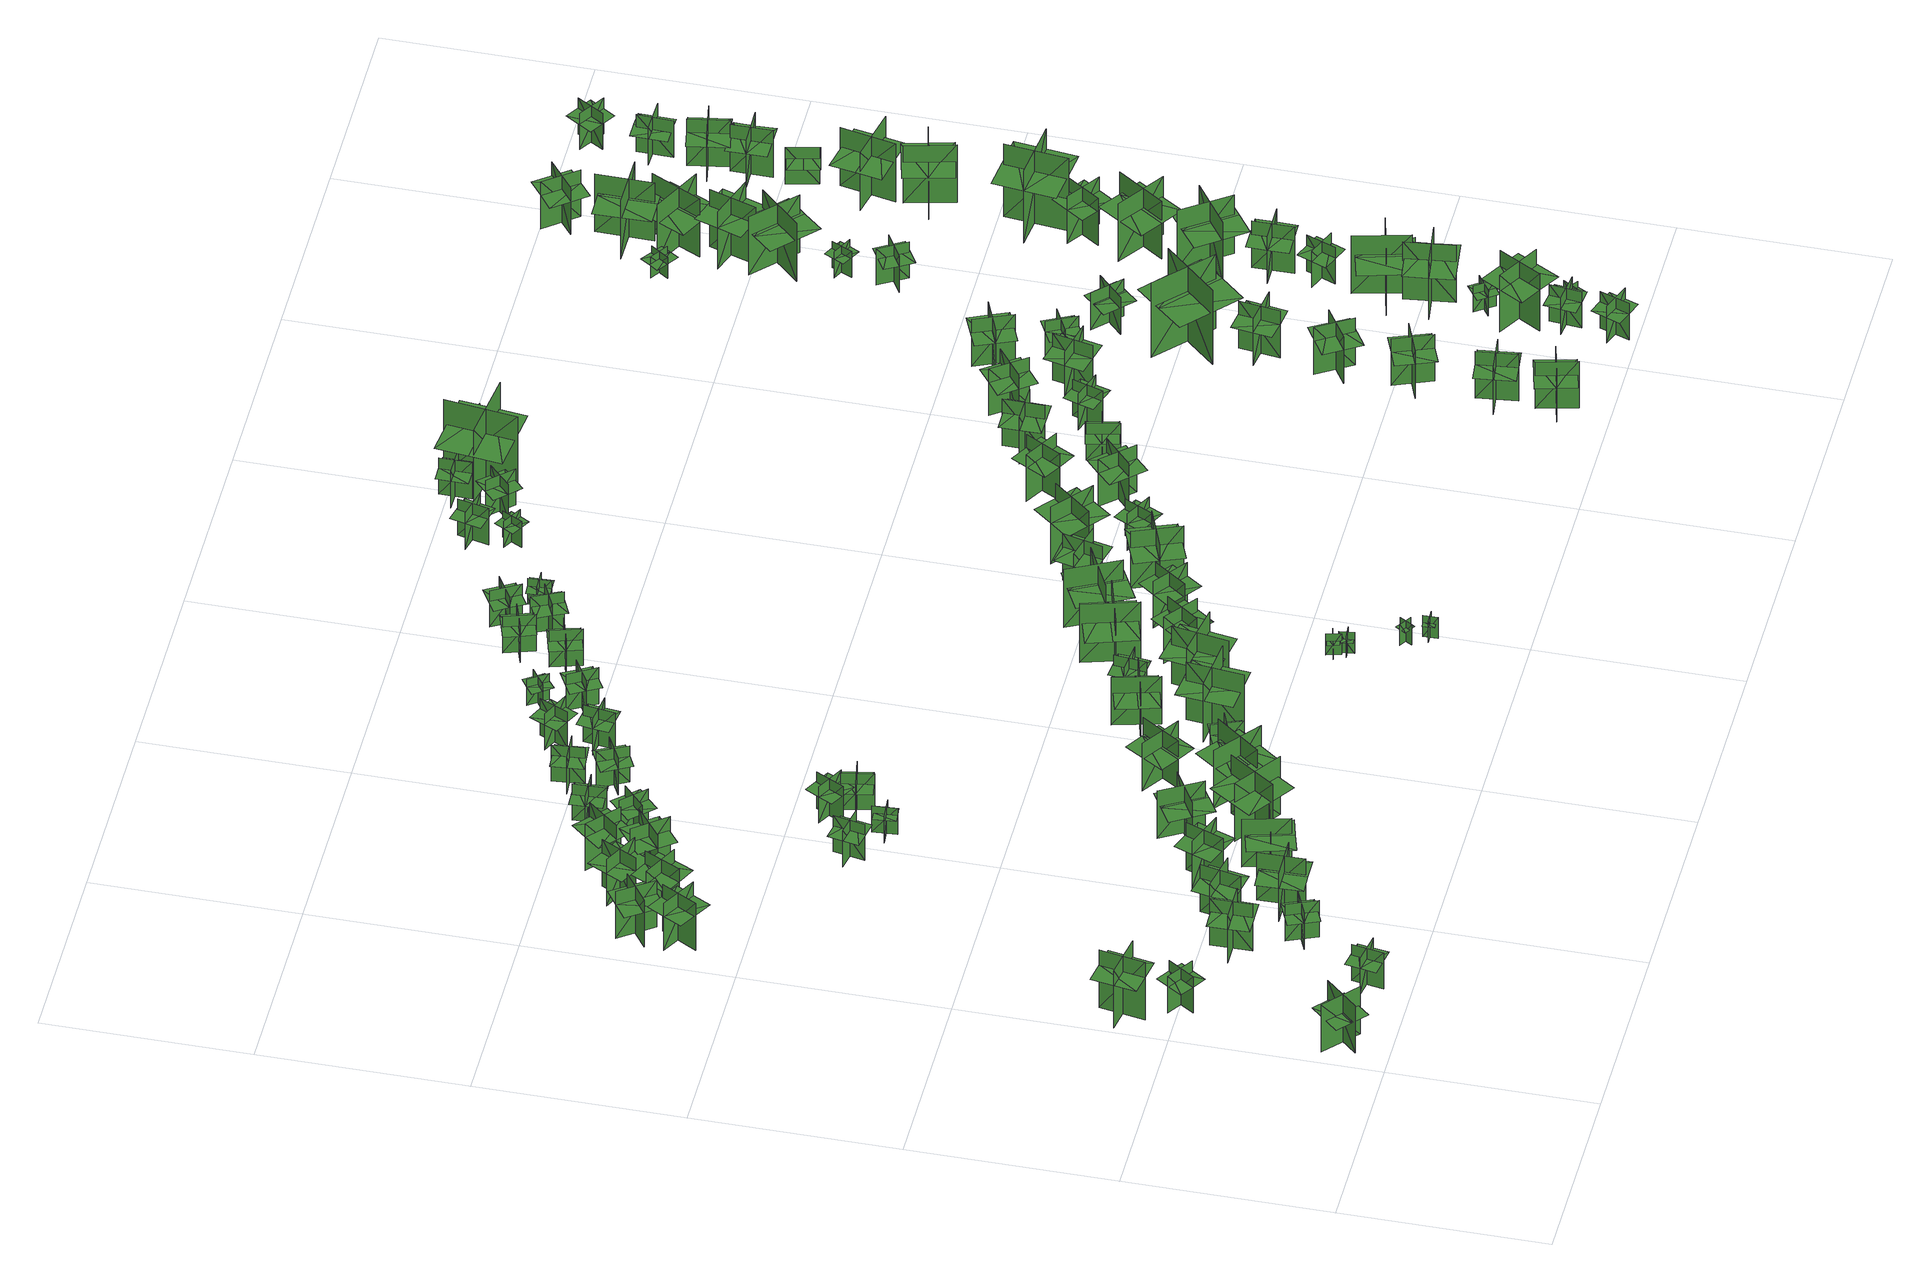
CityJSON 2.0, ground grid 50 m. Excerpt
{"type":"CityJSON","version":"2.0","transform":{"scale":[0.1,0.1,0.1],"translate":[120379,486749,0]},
"CityObjects":{
"tree1":{"type":"SolitaryVegetationObject","geometry":[{"type":"MultiSurface","lod":"1","boundaries":[[[0,1,2]],[[0,2,3]],[[4,5,6]],[[4,6,7]],[[8,9,10]],[[8,10,11]],[[8,12,13]],[[8,13,9]]]}]},
"tree2":{"type":"SolitaryVegetationObject","geometry":[{"type":"MultiSurface","lod":"1","boundaries":[[[14,15,16]],[[14,16,17]],[[18,19,20]],[[18,20,21]],[[22,23,24]],[[22,24,25]],[[22,25,26]],[[22,26,27]]]}]},
"tree3":{"type":"SolitaryVegetationObject","geometry":[{"type":"MultiSurface","lod":"1","boundaries":[[[28,29,30]],[[28,30,31]],[[32,33,34]],[[32,34,35]],[[36,37,38]],[[36,38,39]],[[36,39,40]],[[36,40,41]]]}]},
"tree4":{"type":"SolitaryVegetationObject","geometry":[{"type":"MultiSurface","lod":"1","boundaries":[[[42,43,44]],[[42,44,45]],[[46,47,48]],[[46,48,49]],[[50,51,52]],[[50,52,53]],[[50,53,54]],[[50,54,55]]]}]},
"tree5":{"type":"SolitaryVegetationObject","geometry":[{"type":"MultiSurface","lod":"1","boundaries":[[[56,57,58]],[[56,58,59]],[[60,61,62]],[[60,62,63]],[[64,65,66]],[[64,66,67]],[[64,67,68]],[[64,68,69]]]}]},
"tree6":{"type":"SolitaryVegetationObject","geometry":[{"type":"MultiSurface","lod":"1","boundaries":[[[70,71,72]],[[70,72,73]],[[74,75,76]],[[74,76,77]],[[78,79,80]],[[78,80,81]],[[78,81,82]],[[78,82,83]]]}]},
"tree7":{"type":"SolitaryVegetationObject","geometry":[{"type":"MultiSurface","lod":"1","boundaries":[[[84,85,86]],[[84,86,87]],[[88,89,90]],[[88,90,91]],[[92,93,94]],[[92,94,95]],[[92,95,96]],[[92,96,97]]]}]},
"tree8":{"type":"SolitaryVegetationObject","geometry":[{"type":"MultiSurface","lod":"1","boundaries":[[[98,99,100]],[[98,100,101]],[[102,103,104]],[[102,104,105]],[[106,107,108]],[[106,108,109]],[[106,109,110]],[[106,110,111]]]}]},
"tree9":{"type":"SolitaryVegetationObject","geometry":[{"type":"MultiSurface","lod":"1","boundaries":[[[112,113,114]],[[112,114,115]],[[116,117,118]],[[116,118,119]],[[120,121,122]],[[120,122,123]],[[120,123,124]],[[120,124,125]]]}]},
"tree10":{"type":"SolitaryVegetationObject","geometry":[{"type":"MultiSurface","lod":"1","boundaries":[[[126,127,128]],[[126,128,129]],[[130,131,132]],[[130,132,133]],[[134,135,136]],[[134,136,137]],[[134,137,138]],[[134,138,139]]]}]},
"tree11":{"type":"SolitaryVegetationObject","geometry":[{"type":"MultiSurface","lod":"1","boundaries":[[[140,141,142]],[[140,142,143]],[[144,145,146]],[[144,146,147]],[[148,149,150]],[[148,150,151]],[[148,151,152]],[[148,152,153]]]}]},
"tree12":{"type":"SolitaryVegetationObject","geometry":[{"type":"MultiSurface","lod":"1","boundaries":[[[154,155,156]],[[154,156,157]],[[158,159,160]],[[158,160,161]],[[162,163,164]],[[162,164,165]],[[162,165,166]],[[162,166,167]]]}]},
"tree13":{"type":"SolitaryVegetationObject","geometry":[{"type":"MultiSurface","lod":"1","boundaries":[[[168,169,170]],[[168,170,171]],[[172,173,174]],[[172,174,175]],[[176,177,178]],[[176,178,179]],[[176,179,180]],[[176,180,181]]]}]},
"tree14":{"type":"SolitaryVegetationObject","geometry":[{"type":"MultiSurface","lod":"1","boundaries":[[[182,183,184]],[[182,184,185]],[[186,187,188]],[[186,188,189]],[[190,191,192]],[[190,192,193]],[[190,193,194]],[[190,194,195]]]}]},
"tree15":{"type":"SolitaryVegetationObject","geometry":[{"type":"MultiSurface","lod":"1","boundaries":[[[196,197,198]],[[196,198,199]],[[200,201,202]],[[200,202,203]],[[204,205,206]],[[204,206,207]],[[204,207,208]],[[204,208,209]]]}]},
"tree16":{"type":"SolitaryVegetationObject","geometry":[{"type":"MultiSurface","lod":"1","boundaries":[[[210,211,212]],[[210,212,213]],[[214,215,216]],[[214,216,217]],[[218,219,220]],[[218,220,221]],[[218,221,222]],[[218,222,223]]]}]},
"tree17":{"type":"SolitaryVegetationObject","geometry":[{"type":"MultiSurface","lod":"1","boundaries":[[[224,225,226]],[[224,226,227]],[[228,229,230]],[[228,230,231]],[[232,233,234]],[[232,234,235]],[[232,235,236]],[[232,236,237]]]}]},
"tree18":{"type":"SolitaryVegetationObject","geometry":[{"type":"MultiSurface","lod":"1","boundaries":[[[238,239,240]],[[238,240,241]],[[242,243,244]],[[242,244,245]],[[246,247,248]],[[246,248,249]],[[246,249,250]],[[246,250,251]]]}]},
"tree19":{"type":"SolitaryVegetationObject","geometry":[{"type":"MultiSurface","lod":"1","boundaries":[[[252,253,254]],[[252,254,255]],[[256,257,258]],[[256,258,259]],[[260,261,262]],[[260,262,263]],[[260,263,264]],[[260,264,265]]]}]},
"tree20":{"type":"SolitaryVegetationObject","geometry":[{"type":"MultiSurface","lod":"1","boundaries":[[[266,267,268]],[[266,268,269]],[[270,271,272]],[[270,272,273]],[[274,275,276]],[[274,276,277]],[[274,278,279]],[[274,279,275]]]}]},
"tree21":{"type":"SolitaryVegetationObject","geometry":[{"type":"MultiSurface","lod":"1","boundaries":[[[280,281,282]],[[280,282,283]],[[284,285,286]],[[284,286,287]],[[288,289,290]],[[288,290,291]],[[288,291,292]],[[288,292,293]]]}]},
"tree22":{"type":"SolitaryVegetationObject","geometry":[{"type":"MultiSurface","lod":"1","boundaries":[[[294,295,296]],[[294,296,297]],[[298,299,300]],[[298,300,301]],[[302,303,304]],[[302,304,305]],[[302,305,306]],[[302,306,307]]]}]},
"tree23":{"type":"SolitaryVegetationObject","geometry":[{"type":"MultiSurface","lod":"1","boundaries":[[[308,309,310]],[[308,310,311]],[[312,313,314]],[[312,314,315]],[[316,317,318]],[[316,318,319]],[[316,319,320]],[[316,320,321]]]}]},
"tree24":{"type":"SolitaryVegetationObject","geometry":[{"type":"MultiSurface","lod":"1","boundaries":[[[322,323,324]],[[322,324,325]],[[326,327,328]],[[326,328,329]],[[330,331,332]],[[330,332,333]],[[330,333,334]],[[330,334,335]]]}]},
"tree25":{"type":"SolitaryVegetationObject","geometry":[{"type":"MultiSurface","lod":"1","boundaries":[[[336,337,338]],[[336,338,339]],[[340,341,342]],[[340,342,343]],[[344,345,346]],[[344,346,347]],[[344,347,348]],[[344,348,349]]]}]},
"tree26":{"type":"SolitaryVegetationObject","geometry":[{"type":"MultiSurface","lod":"1","boundaries":[[[350,351,352]],[[350,352,353]],[[354,355,356]],[[354,356,357]],[[358,359,360]],[[358,360,361]],[[358,361,362]],[[358,362,363]]]}]},
"tree27":{"type":"SolitaryVegetationObject","geometry":[{"type":"MultiSurface","lod":"1","boundaries":[[[364,365,366]],[[364,366,367]],[[368,369,370]],[[368,370,371]],[[372,373,374]],[[372,374,375]],[[372,375,376]],[[372,376,377]]]}]},
"tree28":{"type":"SolitaryVegetationObject","geometry":[{"type":"MultiSurface","lod":"1","boundaries":[[[378,379,380]],[[378,380,381]],[[382,383,384]],[[382,384,385]],[[386,387,388]],[[386,388,389]],[[386,389,390]],[[386,390,391]]]}]},
"tree29":{"type":"SolitaryVegetationObject","geometry":[{"type":"MultiSurface","lod":"1","boundaries":[[[392,393,394]],[[392,394,395]],[[396,397,398]],[[396,398,399]],[[400,401,402]],[[400,402,403]],[[400,403,404]],[[400,404,405]]]}]},
"tree30":{"type":"SolitaryVegetationObject","geometry":[{"type":"MultiSurface","lod":"1","boundaries":[[[406,407,408]],[[406,408,409]],[[410,411,412]],[[410,412,413]],[[414,415,416]],[[414,416,417]],[[414,417,418]],[[414,418,419]]]}]},
"tree31":{"type":"SolitaryVegetationObject","geometry":[{"type":"MultiSurface","lod":"1","boundaries":[[[420,421,422]],[[420,422,423]],[[424,425,426]],[[424,426,427]],[[428,429,430]],[[428,430,431]],[[428,431,432]],[[428,432,433]]]}]},
"tree32":{"type":"SolitaryVegetationObject","geometry":[{"type":"MultiSurface","lod":"1","boundaries":[[[434,435,436]],[[434,436,437]],[[438,439,440]],[[438,440,441]],[[442,443,444]],[[442,444,445]],[[442,445,446]],[[442,446,447]]]}]},
"tree33":{"type":"SolitaryVegetationObject","geometry":[{"type":"MultiSurface","lod":"1","boundaries":[[[448,449,450]],[[448,450,451]],[[452,453,454]],[[452,454,455]],[[456,457,458]],[[456,458,459]],[[456,459,460]],[[456,460,461]]]}]},
"tree34":{"type":"SolitaryVegetationObject","geometry":[{"type":"MultiSurface","lod":"1","boundaries":[[[462,463,464]],[[462,464,465]],[[466,467,468]],[[466,468,469]],[[470,471,472]],[[470,472,473]],[[470,473,474]],[[470,474,475]]]}]},
"tree35":{"type":"SolitaryVegetationObject","geometry":[{"type":"MultiSurface","lod":"1","boundaries":[[[476,477,478]],[[476,478,479]],[[480,481,482]],[[480,482,483]],[[484,485,486]],[[484,486,487]],[[484,487,488]],[[484,488,489]]]}]},
"tree36":{"type":"SolitaryVegetationObject","geometry":[{"type":"MultiSurface","lod":"1","boundaries":[[[490,491,492]],[[490,492,493]],[[494,495,496]],[[494,496,497]],[[498,499,500]],[[498,500,501]],[[498,501,502]],[[498,502,503]]]}]},
"tree37":{"type":"SolitaryVegetationObject","geometry":[{"type":"MultiSurface","lod":"1","boundaries":[[[504,505,506]],[[504,506,507]],[[508,509,510]],[[508,510,511]],[[512,513,514]],[[512,514,515]],[[512,515,516]],[[512,516,517]]]}]},
"tree38":{"type":"SolitaryVegetationObject","geometry":[{"type":"MultiSurface","lod":"1","boundaries":[[[518,519,520]],[[518,520,521]],[[522,523,524]],[[522,524,525]],[[526,527,528]],[[526,528,529]],[[526,529,530]],[[526,530,531]]]}]},
"tree39":{"type":"SolitaryVegetationObject","geometry":[{"type":"MultiSurface","lod":"1","boundaries":[[[532,533,534]],[[532,534,535]],[[536,537,538]],[[536,538,539]],[[540,541,542]],[[540,542,543]],[[540,543,544]],[[540,544,545]]]}]},
"tree40":{"type":"SolitaryVegetationObject","geometry":[{"type":"MultiSurface","lod":"1","boundaries":[[[546,547,548]],[[546,548,549]],[[550,551,552]],[[550,552,553]],[[554,555,556]],[[554,556,557]],[[554,557,558]],[[554,558,559]]]}]},
"tree41":{"type":"SolitaryVegetationObject","geometry":[{"type":"MultiSurface","lod":"1","boundaries":[[[560,561,562]],[[560,562,563]],[[564,565,566]],[[564,566,567]],[[568,569,570]],[[568,570,571]],[[568,571,572]],[[568,572,573]]]}]},
"tree42":{"type":"SolitaryVegetationObject","geometry":[{"type":"MultiSurface","lod":"1","boundaries":[[[574,575,576]],[[574,576,577]],[[578,579,580]],[[578,580,581]],[[582,583,584]],[[582,584,585]],[[582,585,586]],[[582,586,587]]]}]},
"tree43":{"type":"SolitaryVegetationObject","geometry":[{"type":"MultiSurface","lod":"1","boundaries":[[[588,589,590]],[[588,590,591]],[[592,593,594]],[[592,594,595]],[[596,597,598]],[[596,598,599]],[[596,599,600]],[[596,600,601]]]}]},
"tree44":{"type":"SolitaryVegetationObject","geometry":[{"type":"MultiSurface","lod":"1","boundaries":[[[602,603,604]],[[602,604,605]],[[606,607,608]],[[606,608,609]],[[610,611,612]],[[610,612,613]],[[610,613,614]],[[610,614,615]]]}]},
"tree45":{"type":"SolitaryVegetationObject","geometry":[{"type":"MultiSurface","lod":"1","boundaries":[[[616,617,618]],[[616,618,619]],[[620,621,622]],[[620,622,623]],[[624,625,626]],[[624,626,627]],[[624,627,628]],[[624,628,629]]]}]},
"tree46":{"type":"SolitaryVegetationObject","geometry":[{"type":"MultiSurface","lod":"1","boundaries":[[[630,631,632]],[[630,632,633]],[[634,635,636]],[[634,636,637]],[[638,639,640]],[[638,640,641]],[[638,641,642]],[[638,642,643]]]}]},
"tree47":{"type":"SolitaryVegetationObject","geometry":[{"type":"MultiSurface","lod":"1","boundaries":[[[644,645,646]],[[644,646,647]],[[648,649,650]],[[648,650,651]],[[652,653,654]],[[652,654,655]],[[652,655,656]],[[652,656,657]]]}]},
"tree48":{"type":"SolitaryVegetationObject","geometry":[{"type":"MultiSurface","lod":"1","boundaries":[[[658,659,660]],[[658,660,661]],[[662,663,664]],[[662,664,665]],[[666,667,668]],[[666,668,669]],[[666,669,670]],[[666,670,671]]]}]},
"tree49":{"type":"SolitaryVegetationObject","geometry":[{"type":"MultiSurface","lod":"1","boundaries":[[[672,673,674]],[[672,674,675]],[[676,677,678]],[[676,678,679]],[[680,681,682]],[[680,682,683]],[[680,683,684]],[[680,684,685]]]}]},
"tree50":{"type":"SolitaryVegetationObject","geometry":[{"type":"MultiSurface","lod":"1","boundaries":[[[686,687,688]],[[686,688,689]],[[690,691,692]],[[690,692,693]],[[694,695,696]],[[694,696,697]],[[694,697,698]],[[694,698,699]]]}]},
"tree51":{"type":"SolitaryVegetationObject","geometry":[{"type":"MultiSurface","lod":"1","boundaries":[[[700,701,702]],[[700,702,703]],[[704,705,706]],[[704,706,707]],[[708,709,710]],[[708,710,711]],[[708,711,712]],[[708,712,713]]]}]},
"tree52":{"type":"SolitaryVegetationObject","geometry":[{"type":"MultiSurface","lod":"1","boundaries":[[[714,715,716]],[[714,716,717]],[[718,719,720]],[[718,720,721]],[[722,723,724]],[[722,724,725]],[[722,725,726]],[[722,726,727]]]}]},
"tree53":{"type":"SolitaryVegetationObject","geometry":[{"type":"MultiSurface","lod":"1","boundaries":[[[728,729,730]],[[728,730,731]],[[732,733,734]],[[732,734,735]],[[736,737,738]],[[736,738,739]],[[736,739,740]],[[736,740,741]]]}]},
"tree54":{"type":"SolitaryVegetationObject","geometry":[{"type":"MultiSurface","lod":"1","boundaries":[[[742,743,744]],[[742,744,745]],[[746,747,748]],[[746,748,749]],[[750,751,752]],[[750,752,753]],[[750,753,754]],[[750,754,755]]]}]},
"tree55":{"type":"SolitaryVegetationObject","geometry":[{"type":"MultiSurface","lod":"1","boundaries":[[[756,757,758]],[[756,758,759]],[[760,761,762]],[[760,762,763]],[[764,765,766]],[[764,766,767]],[[764,767,768]],[[764,768,769]]]}]},
"tree56":{"type":"SolitaryVegetationObject","geometry":[{"type":"MultiSurface","lod":"1","boundaries":[[[770,771,772]],[[770,772,773]],[[774,775,776]],[[774,776,777]],[[778,779,780]],[[778,780,781]],[[778,781,782]],[[778,782,783]]]}]},
"tree57":{"type":"SolitaryVegetationObject","geometry":[{"type":"MultiSurface","lod":"1","boundaries":[[[784,785,786]],[[784,786,787]],[[788,789,790]],[[788,790,791]],[[792,793,794]],[[792,794,795]],[[792,795,796]],[[792,796,797]]]}]},
"tree58":{"type":"SolitaryVegetationObject","geometry":[{"type":"MultiSurface","lod":"1","boundaries":[[[798,799,800]],[[798,800,801]],[[802,803,804]],[[802,804,805]],[[806,807,808]],[[806,808,809]],[[806,809,810]],[[806,810,811]]]}]},
"tree59":{"type":"SolitaryVegetationObject","geometry":[{"type":"MultiSurface","lod":"1","boundaries":[[[812,813,814]],[[812,814,815]],[[816,817,818]],[[816,818,819]],[[820,821,822]],[[820,822,823]],[[820,823,824]],[[820,824,825]]]}]},
"tree60":{"type":"SolitaryVegetationObject","geometry":[{"type":"MultiSurface","lod":"1","boundaries":[[[826,827,828]],[[826,828,829]],[[830,831,832]],[[830,832,833]],[[834,835,836]],[[834,836,837]],[[834,837,838]],[[834,838,839]]]}]},
"tree61":{"type":"SolitaryVegetationObject","geometry":[{"type":"MultiSurface","lod":"1","boundaries":[[[840,841,842]],[[840,842,843]],[[844,845,846]],[[844,846,847]],[[848,849,850]],[[848,850,851]],[[848,851,852]],[[848,852,853]]]}]},
"tree62":{"type":"SolitaryVegetationObject","geometry":[{"type":"MultiSurface","lod":"1","boundaries":[[[854,855,856]],[[854,856,857]],[[858,859,860]],[[858,860,861]],[[862,863,864]],[[862,864,865]],[[862,865,866]],[[862,866,867]]]}]},
"tree63":{"type":"SolitaryVegetationObject","geometry":[{"type":"MultiSurface","lod":"1","boundaries":[[[868,869,870]],[[868,870,871]],[[872,873,874]],[[872,874,875]],[[876,877,878]],[[876,878,879]],[[876,879,880]],[[876,880,881]]]}]},
"tree64":{"type":"SolitaryVegetationObject","geometry":[{"type":"MultiSurface","lod":"1","boundaries":[[[882,883,884]],[[882,884,885]],[[886,887,888]],[[886,888,889]],[[890,891,892]],[[890,892,893]],[[890,893,894]],[[890,894,895]]]}]},
"tree65":{"type":"SolitaryVegetationObject","geometry":[{"type":"MultiSurface","lod":"1","boundaries":[[[896,897,898]],[[896,898,899]],[[900,901,902]],[[900,902,903]],[[904,905,906]],[[904,906,907]],[[904,907,908]],[[904,908,909]]]}]},
"tree66":{"type":"SolitaryVegetationObject","geometry":[{"type":"MultiSurface","lod":"1","boundaries":[[[910,911,912]],[[910,912,913]],[[914,915,916]],[[914,916,917]],[[918,919,920]],[[918,920,921]],[[918,921,922]],[[918,922,923]]]}]},
"tree67":{"type":"SolitaryVegetationObject","geometry":[{"type":"MultiSurface","lod":"1","boundaries":[[[924,925,926]],[[924,926,927]],[[928,929,930]],[[928,930,931]],[[932,933,934]],[[932,934,935]],[[932,935,936]],[[932,936,937]]]}]},
"tree68":{"type":"SolitaryVegetationObject","geometry":[{"type":"MultiSurface","lod":"1","boundaries":[[[938,939,940]],[[938,940,941]],[[942,943,944]],[[942,944,945]],[[946,947,948]],[[946,948,949]],[[946,949,950]],[[946,950,951]]]}]},
"tree69":{"type":"SolitaryVegetationObject","geometry":[{"type":"MultiSurface","lod":"1","boundaries":[[[952,953,954]],[[952,954,955]],[[956,957,958]],[[956,958,959]],[[960,961,962]],[[960,962,963]],[[960,963,964]],[[960,964,965]]]}]},
"tree70":{"type":"SolitaryVegetationObject","geometry":[{"type":"MultiSurface","lod":"1","boundaries":[[[966,967,968]],[[966,968,969]],[[970,971,972]],[[970,972,973]],[[974,975,976]],[[974,976,977]],[[974,977,978]],[[974,978,979]]]}]},
"tree71":{"type":"SolitaryVegetationObject","geometry":[{"type":"MultiSurface","lod":"1","boundaries":[[[980,981,982]],[[980,982,983]],[[984,985,986]],[[984,986,987]],[[988,989,990]],[[988,990,991]],[[988,991,992]],[[988,992,993]]]}]},
"tree72":{"type":"SolitaryVegetationObject","geometry":[{"type":"MultiSurface","lod":"1","boundaries":[[[994,995,996]],[[994,996,997]],[[998,999,1000]],[[998,1000,1001]],[[1002,1003,1004]],[[1002,1004,1005]],[[1002,1005,1006]],[[1002,1006,1007]]]}]},
"tree73":{"type":"SolitaryVegetationObject","geometry":[{"type":"MultiSurface","lod":"1","boundaries":[[[1008,1009,1010]],[[1008,1010,1011]],[[1012,1013,1014]],[[1012,1014,1015]],[[1016,1017,1018]],[[1016,1018,1019]],[[1016,1019,1020]],[[1016,1020,1021]]]}]},
"tree74":{"type":"SolitaryVegetationObject","geometry":[{"type":"MultiSurface","lod":"1","boundaries":[[[1022,1023,1024]],[[1022,1024,1025]],[[1026,1027,1028]],[[1026,1028,1029]],[[1030,1031,1032]],[[1030,1032,1033]],[[1030,1033,1034]],[[1030,1034,1035]]]}]},
"tree75":{"type":"SolitaryVegetationObject","geometry":[{"type":"MultiSurface","lod":"1","boundaries":[[[1036,1037,1038]],[[1036,1038,1039]],[[1040,1041,1042]],[[1040,1042,1043]],[[1044,1045,1046]],[[1044,1046,1047]],[[1044,1047,1048]],[[1044,1048,1049]]]}]},
"tree76":{"type":"SolitaryVegetationObject","geometry":[{"type":"MultiSurface","lod":"1","boundaries":[[[1050,1051,1052]],[[1050,1052,1053]],[[1054,1055,1056]],[[1054,1056,1057]],[[1058,1059,1060]],[[1058,1060,1061]],[[1058,1061,1062]],[[1058,1062,1063]]]}]},
"tree77":{"type":"SolitaryVegetationObject","geometry":[{"type":"MultiSurface","lod":"1","boundaries":[[[1064,1065,1066]],[[1064,1066,1067]],[[1068,1069,1070]],[[1068,1070,1071]],[[1072,1073,1074]],[[1072,1074,1075]],[[1072,1075,1076]],[[1072,1076,1077]]]}]},
"tree78":{"type":"SolitaryVegetationObject","geometry":[{"type":"MultiSurface","lod":"1","boundaries":[[[1078,1079,1080]],[[1078,1080,1081]],[[1082,1083,1084]],[[1082,1084,1085]],[[1086,1087,1088]],[[1086,1088,1089]],[[1086,1089,1090]],[[1086,1090,1091]]]}]},
"tree79":{"type":"SolitaryVegetationObject","geometry":[{"type":"MultiSurface","lod":"1","boundaries":[[[1092,1093,1094]],[[1092,1094,1095]],[[1096,1097,1098]],[[1096,1098,1099]],[[1100,1101,1102]],[[1100,1102,1103]],[[1100,1103,1104]],[[1100,1104,1105]]]}]},
"tree80":{"type":"SolitaryVegetationObject","geometry":[{"type":"MultiSurface","lod":"1","boundaries":[[[1106,1107,1108]],[[1106,1108,1109]],[[1110,1111,1112]],[[1110,1112,1113]],[[1114,1115,1116]],[[1114,1116,1117]],[[1114,1117,1118]],[[1114,1118,1119]]]}]},
"tree81":{"type":"SolitaryVegetationObject","geometry":[{"type":"MultiSurface","lod":"1","boundaries":[[[1120,1121,1122]],[[1120,1122,1123]],[[1124,1125,1126]],[[1124,1126,1127]],[[1128,1129,1130]],[[1128,1130,1131]],[[1128,1131,1132]],[[1128,1132,1133]]]}]},
"tree82":{"type":"SolitaryVegetationObject","geometry":[{"type":"MultiSurface","lod":"1","boundaries":[[[1134,1135,1136]],[[1134,1136,1137]],[[1138,1139,1140]],[[1138,1140,1141]],[[1142,1143,1144]],[[1142,1144,1145]],[[1142,1145,1146]],[[1142,1146,1147]]]}]},
"tree83":{"type":"SolitaryVegetationObject","geometry":[{"type":"MultiSurface","lod":"1","boundaries":[[[1148,1149,1150]],[[1148,1150,1151]],[[1152,1153,1154]],[[1152,1154,1155]],[[1156,1157,1158]],[[1156,1158,1159]],[[1156,1159,1160]],[[1156,1160,1161]]]}]},
"tree84":{"type":"SolitaryVegetationObject","geometry":[{"type":"MultiSurface","lod":"1","boundaries":[[[1162,1163,1164]],[[1162,1164,1165]],[[1166,1167,1168]],[[1166,1168,1169]],[[1170,1171,1172]],[[1170,1172,1173]],[[1170,1173,1174]],[[1170,1174,1175]]]}]},
"tree85":{"type":"SolitaryVegetationObject","geometry":[{"type":"MultiSurface","lod":"1","boundaries":[[[1176,1177,1178]],[[1176,1178,1179]],[[1180,1181,1182]],[[1180,1182,1183]],[[1184,1185,1186]],[[1184,1186,1187]],[[1184,1187,1188]],[[1184,1188,1189]]]}]},
"tree86":{"type":"SolitaryVegetationObject","geometry":[{"type":"MultiSurface","lod":"1","boundaries":[[[1190,1191,1192]],[[1190,1192,1193]],[[1194,1195,1196]],[[1194,1196,1197]],[[1198,1199,1200]],[[1198,1200,1201]],[[1198,1201,1202]],[[1198,1202,1203]]]}]},
"tree87":{"type":"SolitaryVegetationObject","geometry":[{"type":"MultiSurface","lod":"1","boundaries":[[[1204,1205,1206]],[[1204,1206,1207]],[[1208,1209,1210]],[[1208,1210,1211]],[[1212,1213,1214]],[[1212,1214,1215]],[[1212,1215,1216]],[[1212,1216,1217]]]}]},
"tree88":{"type":"SolitaryVegetationObject","geometry":[{"type":"MultiSurface","lod":"1","boundaries":[[[1218,1219,1220]],[[1218,1220,1221]],[[1222,1223,1224]],[[1222,1224,1225]],[[1226,1227,1228]],[[1226,1228,1229]],[[1226,1229,1230]],[[1226,1230,1231]]]}]},
"tree89":{"type":"SolitaryVegetationObject","geometry":[{"type":"MultiSurface","lod":"1","boundaries":[[[1232,1233,1234]],[[1232,1234,1235]],[[1236,1237,1238]],[[1236,1238,1239]],[[1240,1241,1242]],[[1240,1242,1243]],[[1240,1243,1244]],[[1240,1244,1245]]]}]},
"tree90":{"type":"SolitaryVegetationObject","geometry":[{"type":"MultiSurface","lod":"1","boundaries":[[[1246,1247,1248]],[[1246,1248,1249]],[[1250,1251,1252]],[[1250,1252,1253]],[[1254,1255,1256]],[[1254,1256,1257]],[[1254,1257,1258]],[[1254,1258,1259]]]}]},
"tree91":{"type":"SolitaryVegetationObject","geometry":[{"type":"MultiSurface","lod":"1","boundaries":[[[1260,1261,1262]],[[1260,1262,1263]],[[1264,1265,1266]],[[1264,1266,1267]],[[1268,1269,1270]],[[1268,1270,1271]],[[1268,1271,1272]],[[1268,1272,1273]]]}]},
"tree92":{"type":"SolitaryVegetationObject","geometry":[{"type":"MultiSurface","lod":"1","boundaries":[[[1274,1275,1276]],[[1274,1276,1277]],[[1278,1279,1280]],[[1278,1280,1281]],[[1282,1283,1284]],[[1282,1284,1285]],[[1282,1285,1286]],[[1282,1286,1287]]]}]},
"tree93":{"type":"SolitaryVegetationObject","geometry":[{"type":"MultiSurface","lod":"1","boundaries":[[[1288,1289,1290]],[[1288,1290,1291]],[[1292,1293,1294]],[[1292,1294,1295]],[[1296,1297,1298]],[[1296,1298,1299]],[[1296,1299,1300]],[[1296,1300,1301]]]}]},
"tree94":{"type":"SolitaryVegetationObject","geometry":[{"type":"MultiSurface","lod":"1","boundaries":[[[1302,1303,1304]],[[1302,1304,1305]],[[1306,1307,1308]],[[1306,1308,1309]],[[1310,1311,1312]],[[1310,1312,1313]],[[1310,1313,1314]],[[1310,1314,1315]]]}]},
"tree95":{"type":"SolitaryVegetationObject","geometry":[{"type":"MultiSurface","lod":"1","boundaries":[[[1316,1317,1318]],[[1316,1318,1319]],[[1320,1321,1322]],[[1320,1322,1323]],[[1324,1325,1326]],[[1324,1326,1327]],[[1324,1327,1328]],[[1324,1328,1329]]]}]},
"tree96":{"type":"SolitaryVegetationObject","geometry":[{"type":"MultiSurface","lod":"1","boundaries":[[[1330,1331,1332]],[[1330,1332,1333]],[[1334,1335,1336]],[[1334,1336,1337]],[[1338,1339,1340]],[[1338,1340,1341]],[[1338,1341,1342]],[[1338,1342,1343]]]}]},
"tree97":{"type":"SolitaryVegetationObject","geometry":[{"type":"MultiSurface","lod":"1","boundaries":[[[1344,1345,1346]],[[1344,1346,1347]],[[1348,1349,1350]],[[1348,1350,1351]],[[1352,1353,1354]],[[1352,1354,1355]],[[1352,1355,1356]],[[1352,1356,1357]]]}]},
"tree98":{"type":"SolitaryVegetationObject","geometry":[{"type":"MultiSurface","lod":"1","boundaries":[[[1358,1359,1360]],[[1358,1360,1361]],[[1362,1363,1364]],[[1362,1364,1365]],[[1366,1367,1368]],[[1366,1368,1369]],[[1366,1369,1370]],[[1366,1370,1371]]]}]},
"tree99":{"type":"SolitaryVegetationObject","geometry":[{"type":"MultiSurface","lod":"1","boundaries":[[[1372,1373,1374]],[[1372,1374,1375]],[[1376,1377,1378]],[[1376,1378,1379]],[[1380,1381,1382]],[[1380,1382,1383]],[[1380,1383,1384]],[[1380,1384,1385]]]}]},
"tree100":{"type":"SolitaryVegetationObject","geometry":[{"type":"MultiSurface","lod":"1","boundaries":[[[1386,1387,1388]],[[1386,1388,1389]],[[1390,1391,1392]],[[1390,1392,1393]],[[1394,1395,1396]],[[1394,1396,1397]],[[1394,1397,1398]],[[1394,1398,1399]]]}]},
"tree101":{"type":"SolitaryVegetationObject","geometry":[{"type":"MultiSurface","lod":"1","boundaries":[[[1400,1401,1402]],[[1400,1402,1403]],[[1404,1405,1406]],[[1404,1406,1407]],[[1408,1409,1410]],[[1408,1410,1411]],[[1408,1411,1412]],[[1408,1412,1413]]]}]},
"tree102":{"type":"SolitaryVegetationObject","geometry":[{"type":"MultiSurface","lod":"1","boundaries":[[[1414,1415,1416]],[[1414,1416,1417]],[[1418,1419,1420]],[[1418,1420,1421]],[[1422,1423,1424]],[[1422,1424,1425]],[[1422,1425,1426]],[[1422,1426,1427]]]}]},
"tree103":{"type":"SolitaryVegetationObject","geometry":[{"type":"MultiSurface","lod":"1","boundaries":[[[1428,1429,1430]],[[1428,1430,1431]],[[1432,1433,1434]],[[1432,1434,1435]],[[1436,1437,1438]],[[1436,1438,1439]],[[1436,1439,1440]],[[1436,1440,1441]]]}]},
"tree104":{"type":"SolitaryVegetationObject","geometry":[{"type":"MultiSurface","lod":"1","boundaries":[[[1442,1443,1444]],[[1442,1444,1445]],[[1446,1447,1448]],[[1446,1448,1449]],[[1450,1451,1452]],[[1450,1452,1453]],[[1450,1453,1454]],[[1450,1454,1455]]]}]}
},
"vertices":[
[40,77,12],[113,157,12],[113,157,152],[40,77,152],[108,81,12],[108,81,152],[27,153,152],[27,153,12],[42,85,99],[105,155,99],[72,184,99],[9,114,99],[76,54,99],[139,125,99],
[124,610,5],[13,629,5],[13,629,175],[124,610,175],[76,677,5],[57,566,5],[57,566,175],[76,677,175],[76,677,131],[23,686,131],[4,575,131],[57,566,131],[110,557,131],[129,668,131],
[148,478,12],[83,520,12],[83,520,120],[148,478,120],[138,529,12],[95,464,12],[95,464,120],[138,529,120],[138,529,89],[105,550,89],[63,485,89],[95,464,89],[128,443,89],[170,507,89],
[287,140,9],[274,64,9],[274,64,116],[287,140,116],[245,111,9],[321,98,9],[321,98,116],[245,111,116],[245,111,86],[238,73,86],[315,60,86],[321,98,86],[327,136,86],[251,149,86],
[335,380,12],[334,479,12],[334,479,150],[335,380,150],[382,427,12],[282,426,12],[282,426,150],[382,427,150],[382,427,112],[381,477,112],[281,475,112],[282,426,112],[283,376,112],[382,377,112],
[380,315,16],[411,244,16],[411,244,124],[380,315,124],[361,267,16],[432,298,16],[432,298,124],[361,267,124],[361,267,93],[377,232,93],[448,263,93],[432,298,93],[417,334,93],[346,303,93],
[484,471,7],[386,491,7],[386,491,146],[484,471,146],[448,527,7],[428,429,7],[428,429,146],[448,527,146],[448,527,107],[399,537,107],[379,439,107],[428,429,107],[477,420,107],[496,517,107],
[112,1694,10],[63,1607,10],[63,1607,149],[112,1694,149],[48,1677,10],[135,1628,10],[135,1628,149],[48,1677,149],[48,1677,110],[24,1633,110],[110,1584,110],[135,1628,110],[159,1671,110],[73,1720,110],
[511,411,11],[512,298,11],[512,298,152],[511,411,152],[448,346,11],[561,348,11],[561,348,152],[448,346,152],[503,404,106],[451,402,106],[454,289,106],[506,291,106],[559,292,106],[555,405,106],
[131,1780,9],[50,1723,9],[50,1723,148],[131,1780,148],[66,1792,9],[124,1710,9],[124,1710,148],[66,1792,148],[66,1792,109],[25,1763,109],[83,1682,109],[124,1710,109],[164,1739,109],[107,1820,109],
[240,1696,8],[151,1741,8],[151,1741,146],[240,1696,146],[220,1759,8],[175,1670,8],[175,1670,146],[220,1759,146],[220,1759,108],[175,1781,108],[131,1692,108],[175,1670,108],[220,1648,108],[264,1737,108],
[586,590,5],[551,497,5],[551,497,144],[586,590,144],[525,563,5],[618,528,5],[618,528,144],[525,563,144],[525,563,105],[508,516,105],[601,481,105],[618,528,105],[636,574,105],[543,609,105],
[619,469,7],[648,360,7],[648,360,148],[619,469,148],[574,392,7],[683,420,7],[683,420,148],[574,392,148],[613,460,103],[563,446,103],[593,337,103],[644,351,103],[694,365,103],[664,474,103],
[172,1837,8],[260,1792,8],[260,1792,146],[172,1837,146],[192,1774,8],[237,1862,8],[237,1862,146],[192,1774,146],[192,1774,107],[236,1751,107],[282,1840,107],[237,1862,107],[193,1885,107],[147,1797,107],
[284,1808,11],[345,1729,11],[345,1729,149],[284,1808,149],[275,1742,11],[354,1803,11],[354,1803,149],[275,1742,149],[275,1742,110],[305,1703,110],[384,1763,110],[354,1803,110],[324,1842,110],[245,1782,110],
[454,1304,7],[469,1380,7],[469,1380,115],[454,1304,115],[497,1333,7],[421,1347,7],[421,1347,115],[497,1333,115],[497,1333,85],[504,1371,85],[428,1385,85],[421,1347,85],[414,1309,85],[490,1295,85],
[291,1842,7],[356,1917,7],[356,1917,146],[291,1842,146],[357,1846,7],[282,1911,7],[282,1911,146],[357,1846,146],[357,1846,107],[390,1883,107],[315,1949,107],[282,1911,107],[249,1873,107],[325,1808,107],
[676,678,5],[733,580,5],[733,580,146],[676,678,146],[653,591,5],[751,648,5],[751,648,146],[653,591,146],[673,668,100],[628,641,100],[687,544,100],[732,571,100],[776,598,100],[718,695,100],
[818,425,5],[705,505,5],[705,505,177],[818,425,177],[799,534,5],[720,421,5],[720,421,177],[799,534,177],[817,438,122],[853,491,122],[738,569,122],[702,516,122],[666,463,122],[781,385,122],
[552,1310,9],[556,1251,9],[556,1251,87],[552,1310,87],[522,1274,9],[580,1279,9],[580,1279,87],[522,1274,87],[552,1305,67],[556,1251,67],[579,1253,67],[576,1307,67],[529,1303,67],[533,1249,67],
[463,1860,10],[406,1807,10],[406,1807,117],[463,1860,117],[411,1862,10],[464,1806,10],[464,1806,117],[411,1862,117],[411,1862,87],[383,1836,87],[436,1779,87],[464,1806,87],[493,1832,87],[439,1889,87],
[608,1449,6],[572,1380,6],[572,1380,114],[608,1449,114],[559,1434,6],[627,1397,6],[627,1397,114],[559,1434,114],[559,1434,84],[541,1400,84],[609,1363,84],[627,1397,84],[645,1432,84],[577,1468,84],
[914,590,5],[829,481,5],[829,481,177],[914,590,177],[805,576,5],[914,491,5],[914,491,177],[805,576,177],[901,589,122],[850,628,122],[767,517,122],[818,479,122],[869,440,122],[952,550,122],
[443,1977,10],[447,1899,10],[447,1899,117],[443,1977,117],[408,1939,10],[485,1943,10],[485,1943,117],[408,1939,117],[408,1939,87],[410,1900,87],[487,1904,87],[485,1943,87],[483,1981,87],[406,1977,87],
[615,1396,7],[630,1320,7],[630,1320,115],[615,1396,115],[586,1354,7],[662,1368,7],[662,1368,115],[586,1354,115],[586,1354,84],[593,1316,84],[669,1330,84],[662,1368,84],[655,1406,84],[579,1392,84],
[918,765,4],[856,670,4],[856,670,145],[918,765,145],[830,747,4],[925,685,4],[925,685,145],[830,747,145],[908,764,99],[863,792,99],[803,696,99],[847,668,99],[891,640,99],[952,736,99],
[1004,597,11],[933,569,11],[933,569,119],[1004,597,119],[957,618,11],[986,546,11],[986,546,119],[957,618,119],[957,618,89],[921,603,89],[950,532,89],[986,546,89],[1022,560,89],[993,632,89],
[552,1896,9],[621,1932,9],[621,1932,117],[552,1896,117],[601,1880,9],[565,1949,9],[565,1949,117],[601,1880,117],[601,1880,87],[635,1898,87],[600,1967,87],[565,1949,87],[531,1931,87],[567,1863,87],
[575,1977,7],[569,2054,7],[569,2054,114],[575,1977,114],[609,2016,7],[532,2010,7],[532,2010,114],[609,2016,114],[609,2016,84],[606,2055,84],[529,2049,84],[532,2010,84],[535,1971,84],[612,1977,84],
[1076,566,6],[1091,704,6],[1091,704,178],[1076,566,178],[1162,635,6],[1024,650,6],[1024,650,178],[1162,635,178],[1087,574,123],[1150,568,123],[1163,705,123],[1100,711,123],[1036,718,123],[1023,580,123],
[1114,820,6],[1004,790,6],[1004,790,147],[1114,820,147],[1036,865,6],[1065,755,6],[1065,755,147],[1036,865,147],[1105,825,101],[1091,876,101],[982,845,101],[996,794,101],[1010,744,101],[1119,775,101],
[716,2014,9],[705,1937,9],[705,1937,117],[716,2014,117],[674,1982,9],[751,1972,9],[751,1972,117],[674,1982,117],[674,1982,87],[669,1944,87],[746,1934,87],[751,1972,87],[756,2011,87],[680,2021,87],
[667,2092,9],[737,2059,9],[737,2059,117],[667,2092,117],[684,2043,9],[717,2113,9],[717,2113,117],[684,2043,117],[684,2043,87],[719,2027,87],[752,2097,87],[717,2113,87],[682,2130,87],[649,2060,87],
[1150,885,7],[1143,807,7],[1143,807,115],[1150,885,115],[1110,852,7],[1187,845,7],[1187,845,115],[1110,852,115],[1110,852,85],[1106,813,85],[1183,806,85],[1187,845,85],[1190,883,85],[1113,890,85],
[1186,627,3],[1209,764,3],[1209,764,175],[1186,627,175],[1275,691,3],[1139,714,3],[1139,714,175],[1275,691,175],[1197,634,120],[1260,624,120],[1281,761,120],[1218,771,120],[1155,781,120],[1134,644,120],
[809,2074,11],[848,2007,11],[848,2007,119],[809,2074,119],[796,2024,11],[863,2063,11],[863,2063,119],[796,2024,119],[796,2024,89],[815,1991,89],[882,2029,89],[863,2063,89],[844,2096,89],[776,2058,89],
[847,2158,8],[802,2127,8],[802,2127,85],[847,2158,85],[811,2165,8],[842,2120,8],[842,2120,85],[811,2165,85],[811,2165,63],[788,2149,63],[820,2104,63],[842,2120,63],[865,2136,63],[833,2181,63],
[1380,447,5],[1389,412,5],[1389,412,67],[1380,447,67],[1368,426,5],[1368,426,67],[1402,435,67],[1402,435,5],[1369,426,47],[1373,412,47],[1401,419,47],[1397,434,47],[1393,448,47],[1365,441,47],
[1381,399,5],[1416,403,5],[1416,403,67],[1381,399,67],[1399,384,5],[1399,384,67],[1395,420,67],[1395,420,5],[1399,386,47],[1414,387,47],[1411,416,47],[1396,414,47],[1381,412,47],[1384,384,47],
[1328,929,7],[1195,890,7],[1195,890,179],[1328,929,179],[1231,982,7],[1270,849,7],[1270,849,179],[1231,982,179],[1317,936,123],[1298,997,123],[1166,956,123],[1185,895,123],[1204,834,123],[1336,875,123],
[1351,737,5],[1271,796,5],[1271,796,143],[1351,737,143],[1342,803,5],[1283,723,5],[1283,723,143],[1342,803,143],[1342,803,105],[1302,832,105],[1243,752,105],[1283,723,105],[1323,693,105],[1382,773,105],
[1478,272,7],[1447,290,7],[1447,290,68],[1478,272,68],[1472,295,7],[1472,295,68],[1454,264,68],[1454,264,7],[1472,294,49],[1459,302,49],[1444,277,49],[1457,269,49],[1470,261,49],[1485,286,49],
[1507,231,7],[1471,230,7],[1471,230,69],[1507,231,69],[1489,247,7],[1489,247,69],[1490,211,69],[1490,211,7],[1489,246,49],[1474,245,49],[1475,216,49],[1490,217,49],[1505,217,49],[1504,246,49],
[949,2145,10],[972,2071,10],[972,2071,118],[949,2145,118],[925,2100,10],[999,2122,10],[999,2122,118],[925,2100,118],[925,2100,87],[936,2063,87],[1010,2085,87],[999,2122,87],[987,2159,87],[913,2137,87],
[974,2258,10],[998,2185,10],[998,2185,118],[974,2258,118],[950,2212,10],[1024,2236,10],[1024,2236,118],[950,2212,118],[950,2212,88],[962,2176,88],[1036,2200,88],[1024,2236,88],[1012,2273,88],[938,2249,88],
[1343,1044,5],[1405,920,5],[1405,920,177],[1343,1044,177],[1309,939,5],[1432,1001,5],[1432,1001,177],[1309,939,177],[1338,1032,121],[1282,1002,121],[1346,879,121],[1403,909,121],[1459,939,121],[1395,1061,121],
[1450,855,7],[1391,775,7],[1391,775,145],[1450,855,145],[1384,846,7],[1464,786,7],[1464,786,145],[1384,846,145],[1384,846,106],[1355,806,106],[1435,746,106],[1464,786,106],[1494,826,106],[1414,886,106],
[1091,2142,7],[1058,2213,7],[1058,2213,115],[1091,2142,115],[1109,2191,7],[1039,2158,7],[1039,2158,115],[1109,2191,115],[1109,2191,85],[1093,2226,85],[1022,2193,85],[1039,2158,85],[1055,2123,85],[1125,2155,85],
[1058,2307,7],[1097,2240,7],[1097,2240,115],[1058,2307,115],[1045,2257,7],[1111,2296,7],[1111,2296,115],[1045,2257,115],[1045,2257,85],[1064,2224,85],[1131,2263,85],[1111,2296,85],[1092,2330,85],[1025,2290,85],
[1507,926,6],[1552,813,6],[1552,813,175],[1507,926,175],[1475,852,6],[1588,896,6],[1588,896,175],[1475,852,175],[1475,852,128],[1497,795,128],[1610,840,128],[1588,896,128],[1566,953,128],[1452,908,128],
[1477,985,7],[1501,1082,7],[1501,1082,145],[1477,985,145],[1534,1019,7],[1437,1042,7],[1437,1042,145],[1534,1019,145],[1534,1019,107],[1546,1068,107],[1449,1091,107],[1437,1042,107],[1426,994,107],[1523,971,107],
[1176,2214,12],[1121,2212,12],[1121,2212,89],[1176,2214,89],[1149,2239,12],[1152,2184,12],[1152,2184,89],[1149,2239,89],[1149,2239,67],[1121,2238,67],[1124,2183,67],[1152,2184,67],[1179,2185,67],[1177,2241,67],
[1631,1127,7],[1554,1033,7],[1554,1033,176],[1631,1127,176],[1550,1120,7],[1644,1043,7],[1644,1043,176],[1550,1120,176],[1550,1120,128],[1511,1073,128],[1606,996,128],[1644,1043,128],[1683,1090,128],[1588,1167,128],
[1678,977,11],[1643,907,11],[1643,907,119],[1678,977,119],[1629,961,11],[1698,926,11],[1698,926,119],[1629,961,119],[1629,961,89],[1611,926,89],[1680,891,89],[1698,926,89],[1715,961,89],[1646,995,89],
[1369,2346,8],[1342,2297,8],[1342,2297,85],[1369,2346,85],[1334,2336,8],[1382,2309,8],[1382,2309,85],[1334,2336,85],[1334,2336,64],[1320,2312,64],[1369,2285,64],[1382,2309,64],[1395,2333,64],[1347,2360,64],
[1350,2446,10],[1332,2370,10],[1332,2370,118],[1350,2446,118],[1306,2419,10],[1381,2401,10],[1381,2401,118],[1306,2419,118],[1306,2419,87],[1297,2381,87],[1372,2364,87],[1381,2401,87],[1390,2439,87],[1315,2457,87],
[1765,988,11],[1838,1056,11],[1838,1056,150],[1765,988,150],[1831,985,11],[1763,1058,11],[1763,1058,150],[1831,985,150],[1831,985,111],[1868,1019,111],[1800,1092,111],[1763,1058,111],[1727,1024,111],[1795,951,111],
[1834,1172,8],[1747,1221,8],[1747,1221,147],[1834,1172,147],[1816,1236,8],[1767,1149,8],[1767,1149,147],[1816,1236,147],[1816,1236,108],[1772,1261,108],[1724,1174,108],[1767,1149,108],[1811,1125,108],[1859,1212,108],
[1428,2399,9],[1481,2342,9],[1481,2342,116],[1428,2399,116],[1426,2347,9],[1482,2400,9],[1482,2400,116],[1426,2347,116],[1426,2347,86],[1453,2319,86],[1509,2372,86],[1482,2400,86],[1456,2428,86],[1399,2375,86],
[1512,2481,13],[1435,2482,13],[1435,2482,121],[1512,2481,121],[1476,2518,13],[1476,2441,13],[1476,2441,121],[1476,2518,121],[1476,2518,90],[1437,2518,90],[1437,2441,90],[1476,2441,90],[1514,2440,90],[1515,2518,90],
[1918,1121,8],[1935,1045,8],[1935,1045,116],[1918,1121,116],[1891,1078,8],[1966,1095,8],[1966,1095,116],[1891,1078,116],[1891,1078,86],[1899,1040,86],[1975,1057,86],[1966,1095,86],[1958,1132,86],[1882,1115,86],
[1645,2414,3],[1470,2436,3],[1470,2436,223],[1645,2414,223],[1559,2525,3],[1537,2350,3],[1537,2350,223],[1559,2525,223],[1636,2427,152],[1645,2508,152],[1470,2528,152],[1461,2447,152],[1451,2366,152],[1626,2347,152],
[1927,1219,5],[1928,1318,5],[1928,1318,143],[1927,1219,143],[1975,1265,5],[1875,1266,5],[1875,1266,143],[1975,1265,143],[1975,1265,104],[1975,1315,104],[1875,1315,104],[1875,1266,104],[1875,1216,104],[1974,1215,104],
[2312,172,9],[2336,75,9],[2336,75,147],[2312,172,147],[2278,115,9],[2375,139,9],[2375,139,147],[2278,115,147],[2278,115,108],[2290,67,108],[2386,91,108],[2375,139,108],[2363,188,108],[2266,164,108],
[1636,2446,11],[1659,2520,11],[1659,2520,119],[1636,2446,119],[1682,2470,11],[1608,2493,11],[1608,2493,119],[1682,2470,119],[1682,2470,89],[1693,2507,89],[1619,2530,89],[1608,2493,89],[1597,2456,89],[1670,2433,89],
[2064,1185,6],[2040,1111,6],[2040,1111,113],[2064,1185,113],[2018,1162,6],[2091,1138,6],[2091,1138,113],[2018,1162,113],[2018,1162,83],[2006,1125,83],[2079,1101,83],[2091,1138,83],[2103,1175,83],[2030,1199,83],
[2372,272,7],[2274,260,7],[2274,260,145],[2372,272,145],[2321,313,7],[2332,215,7],[2332,215,145],[2321,313,145],[2321,313,107],[2271,307,107],[2283,209,107],[2332,215,107],[2382,220,107],[2370,319,107],
[2017,1300,5],[2096,1360,5],[2096,1360,143],[2017,1300,143],[2083,1290,5],[2023,1370,5],[2023,1370,143],[2083,1290,143],[2083,1290,104],[2122,1320,104],[2062,1400,104],[2023,1370,104],[1983,1340,104],[2043,1260,104],
[2385,481,5],[2292,445,5],[2292,445,143],[2385,481,143],[2324,508,5],[2360,415,5],[2360,415,143],[2324,508,143],[2324,508,104],[2278,490,104],[2314,397,104],[2360,415,104],[2407,433,104],[2371,526,104],
[2121,1217,3],[2218,1195,3],[2218,1195,141],[2121,1217,141],[2156,1160,3],[2178,1257,3],[2178,1257,141],[2156,1160,141],[2156,1160,103],[2205,1149,103],[2227,1246,103],[2178,1257,103],[2130,1268,103],[2108,1171,103],
[2378,603,3],[2325,687,3],[2325,687,142],[2378,603,142],[2393,667,3],[2309,614,3],[2309,614,142],[2393,667,142],[2393,667,103],[2367,710,103],[2282,657,103],[2309,614,103],[2335,572,103],[2419,625,103],
[2324,827,4],[2422,812,4],[2422,812,143],[2324,827,143],[2363,773,4],[2377,872,4],[2377,872,143],[2363,773,143],[2363,773,104],[2412,766,104],[2427,865,104],[2377,872,104],[2328,879,104],[2314,781,104],
[2179,1445,7],[2218,1353,7],[2218,1353,146],[2179,1445,146],[2154,1383,7],[2246,1422,7],[2246,1422,146],[2154,1383,146],[2154,1383,107],[2173,1337,107],[2265,1376,107],[2246,1422,107],[2226,1468,107],[2135,1429,107],
[2572,65,7],[2644,38,7],[2644,38,115],[2572,65,115],[2593,18,7],[2620,91,7],[2620,91,115],[2593,18,115],[2593,18,85],[2629,5,85],[2656,77,85],[2620,91,85],[2584,104,85],[2556,32,85],
[2282,1271,16],[2213,1236,16],[2213,1236,124],[2282,1271,124],[2233,1287,16],[2269,1218,16],[2269,1218,124],[2233,1287,124],[2233,1287,94],[2199,1269,94],[2234,1201,94],[2269,1218,94],[2303,1236,94],[2267,1305,94],
[2303,1057,3],[2432,937,3],[2432,937,223],[2303,1057,223],[2308,917,3],[2428,1046,3],[2428,1046,223],[2308,917,223],[2302,1040,152],[2248,979,152],[2380,862,152],[2434,923,152],[2488,984,152],[2356,1101,152],
[2580,173,5],[2657,164,5],[2657,164,113],[2580,173,113],[2612,132,5],[2621,209,5],[2621,209,113],[2612,132,113],[2612,132,82],[2650,128,82],[2659,205,82],[2621,209,82],[2582,214,82],[2573,137,82],
[2664,249,4],[2559,310,4],[2559,310,173],[2664,249,173],[2644,327,4],[2583,222,4],[2583,222,173],[2644,327,173],[2644,327,126],[2591,358,126],[2530,252,126],[2583,222,126],[2636,191,126],[2696,297,126],
[2669,154,7],[2692,191,7],[2692,191,68],[2669,154,68],[2697,160,7],[2660,184,7],[2660,184,68],[2697,160,68],[2697,160,51],[2709,179,51],[2672,203,51],[2660,184,51],[2648,165,51],[2686,142,51],
[2611,382,7],[2643,336,7],[2642,336,84],[2611,382,84],[2604,346,7],[2650,377,7],[2650,377,84],[2604,346,84],[2604,346,62],[2620,323,62],[2666,354,62],[2650,377,62],[2634,400,62],[2589,368,62],
[2353,1209,14],[2416,1147,14],[2416,1147,124],[2353,1209,124],[2353,1139,14],[2416,1201,14],[2416,1201,124],[2353,1139,124],[2353,1201,89],[2325,1172,89],[2388,1110,89],[2416,1140,89],[2444,1169,89],[2381,1230,89],
[2639,428,3],[2624,548,3],[2624,548,172],[2639,428,172],[2689,491,3],[2568,476,3],[2568,476,172],[2689,491,172],[2689,491,125],[2682,552,125],[2561,537,125],[2568,476,125],[2576,416,125],[2697,431,125],
[2618,666,2],[2651,532,2],[2651,532,174],[2618,666,174],[2561,572,2],[2695,605,2],[2695,605,174],[2561,572,174],[2610,655,118],[2548,639,118],[2584,505,118],[2646,522,118],[2707,538,118],[2672,672,118],
[2635,707,9],[2664,779,9],[2664,779,117],[2635,707,117],[2682,727,9],[2611,756,9],[2611,756,117],[2682,727,117],[2682,727,87],[2697,763,87],[2625,792,87],[2611,756,87],[2596,720,87],[2668,691,87],
[2653,904,6],[2654,805,6],[2654,805,144],[2653,904,144],[2606,857,6],[2706,858,6],[2706,858,144],[2606,857,144],[2606,857,105],[2606,807,105],[2706,808,105],[2706,858,105],[2705,908,105],[2606,907,105],
[2437,1647,16],[2397,1714,16],[2397,1714,123],[2437,1647,123],[2450,1697,16],[2383,1658,16],[2383,1658,123],[2450,1697,123],[2450,1697,93],[2430,1730,93],[2364,1691,93],[2383,1658,93],[2403,1624,93],[2470,1664,93],
[2615,1067,3],[2695,954,3],[2695,954,176],[2615,1067,176],[2597,958,3],[2710,1038,3],[2710,1038,176],[2597,958,176],[2612,1054,120],[2561,1016,120],[2643,905,120],[2694,942,120],[2746,980,120],[2664,1092,120],
[2439,1825,12],[2414,1775,12],[2414,1775,89],[2439,1825,89],[2404,1813,12],[2454,1788,12],[2454,1788,89],[2404,1813,89],[2404,1813,68],[2392,1789,68],[2441,1764,68],[2454,1788,68],[2466,1813,68],[2417,1838,68],
[2354,2224,9],[2354,2224,71],[2323,2180,71],[2323,2180,9],[2360,2189,9],[2360,2189,71],[2317,2218,71],[2317,2218,9],[2366,2184,51],[2381,2206,51],[2328,2243,51],[2313,2220,51],[2298,2198,51],[2351,2162,51],
[2713,1222,8],[2634,1108,8],[2634,1108,180],[2713,1222,180],[2604,1202,8],[2718,1123,8],[2718,1123,180],[2604,1202,180],[2700,1220,124],[2647,1256,124],[2570,1141,124],[2623,1105,124],[2676,1070,124],[2753,1185,124],
[2379,2005,6],[2479,1910,6],[2479,1910,178],[2379,2005,178],[2381,1895,6],[2477,1995,6],[2477,1995,178],[2381,1895,178],[2379,1992,123],[2335,1945,123],[2437,1851,123],[2480,1898,123],[2524,1945,123],[2422,2039,123],
[2457,2113,4],[2419,1998,4],[2419,1998,174],[2457,2113,174],[2385,2078,4],[2500,2039,4],[2500,2039,174],[2385,2078,174],[2385,2078,126],[2365,2020,126],[2481,1981,126],[2500,2039,126],[2519,2097,126],[2404,2135,126],
[2703,1339,10],[2647,1257,10],[2647,1257,149],[2703,1339,149],[2638,1327,10],[2720,1271,10],[2720,1271,149],[2638,1327,149],[2638,1327,110],[2610,1286,110],[2692,1230,110],[2720,1271,110],[2748,1312,110],[2666,1368,110],
[2481,2251,2],[2419,2127,2],[2419,2127,175],[2481,2251,175],[2377,2216,2],[2501,2154,2],[2501,2154,175],[2377,2216,175],[2469,2247,119],[2411,2275,119],[2351,2150,119],[2409,2122,119],[2467,2095,119],[2526,2220,119],
[2693,1486,15],[2675,1332,15],[2675,1332,230],[2693,1486,230],[2612,1422,15],[2765,1404,15],[2765,1404,230],[2612,1422,230],[2612,1422,170],[2603,1345,170],[2756,1327,170],[2765,1404,170],[2774,1481,170],[2621,1499,170],
[2451,2377,4],[2449,2238,4],[2449,2238,176],[2451,2377,176],[2372,2299,4],[2511,2298,4],[2511,2298,176],[2372,2299,176],[2441,2368,121],[2377,2367,121],[2378,2229,121],[2442,2230,121],[2506,2230,121],[2505,2369,121],
[2429,2428,4],[2508,2489,4],[2508,2489,143],[2429,2428,143],[2495,2419,4],[2434,2498,4],[2434,2498,143],[2495,2419,143],[2495,2419,104],[2534,2450,104],[2473,2529,104],[2434,2498,104],[2394,2468,104],[2456,2389,104],
[2689,1718,14],[2718,1599,14],[2718,1599,184],[2689,1718,184],[2647,1649,14],[2765,1677,14],[2765,1677,184],[2647,1649,184],[2647,1649,136],[2661,1590,136],[2780,1618,136],[2765,1677,136],[2751,1737,136],[2632,1708,136],
[2786,1780,6],[2651,1809,6],[2651,1809,178],[2786,1780,178],[2726,1872,6],[2698,1737,6],[2698,1737,178],[2726,1872,178],[2780,1792,123],[2792,1854,123],[2656,1881,123],[2644,1818,123],[2632,1755,123],[2768,1729,123],
[2721,1918,6],[2704,1994,6],[2704,1994,114],[2721,1918,114],[2749,1962,6],[2673,1945,6],[2673,1945,114],[2749,1962,114],[2749,1962,83],[2740,1999,83],[2665,1983,83],[2673,1945,83],[2682,1907,83],[2757,1924,83],
[2725,2125,2],[2725,2026,2],[2725,2026,141],[2725,2125,141],[2678,2078,2],[2777,2079,2],[2777,2079,141],[2678,2078,141],[2678,2078,102],[2678,2029,102],[2778,2029,102],[2777,2079,102],[2777,2129,102],[2677,2128,102],
[2775,2187,3],[2677,2169,3],[2677,2169,142],[2775,2187,142],[2721,2225,3],[2738,2127,3],[2738,2127,142],[2721,2225,142],[2721,2225,103],[2672,2216,103],[2689,2118,103],[2738,2127,103],[2787,2135,103],[2770,2234,103],
[2738,2259,6],[2741,2347,6],[2741,2347,115],[2738,2259,115],[2789,2308,6],[2701,2310,6],[2701,2310,115],[2789,2308,115],[2745,2265,80],[2785,2264,80],[2786,2352,80],[2746,2353,80],[2705,2353,80],[2704,2265,80],
[2719,2472,6],[2784,2431,6],[2784,2431,113],[2719,2472,113],[2730,2421,6],[2771,2487,6],[2771,2487,113],[2730,2421,113],[2730,2421,83],[2763,2401,83],[2804,2466,83],[2771,2487,83],[2738,2508,83],[2697,2442,83]
]}
